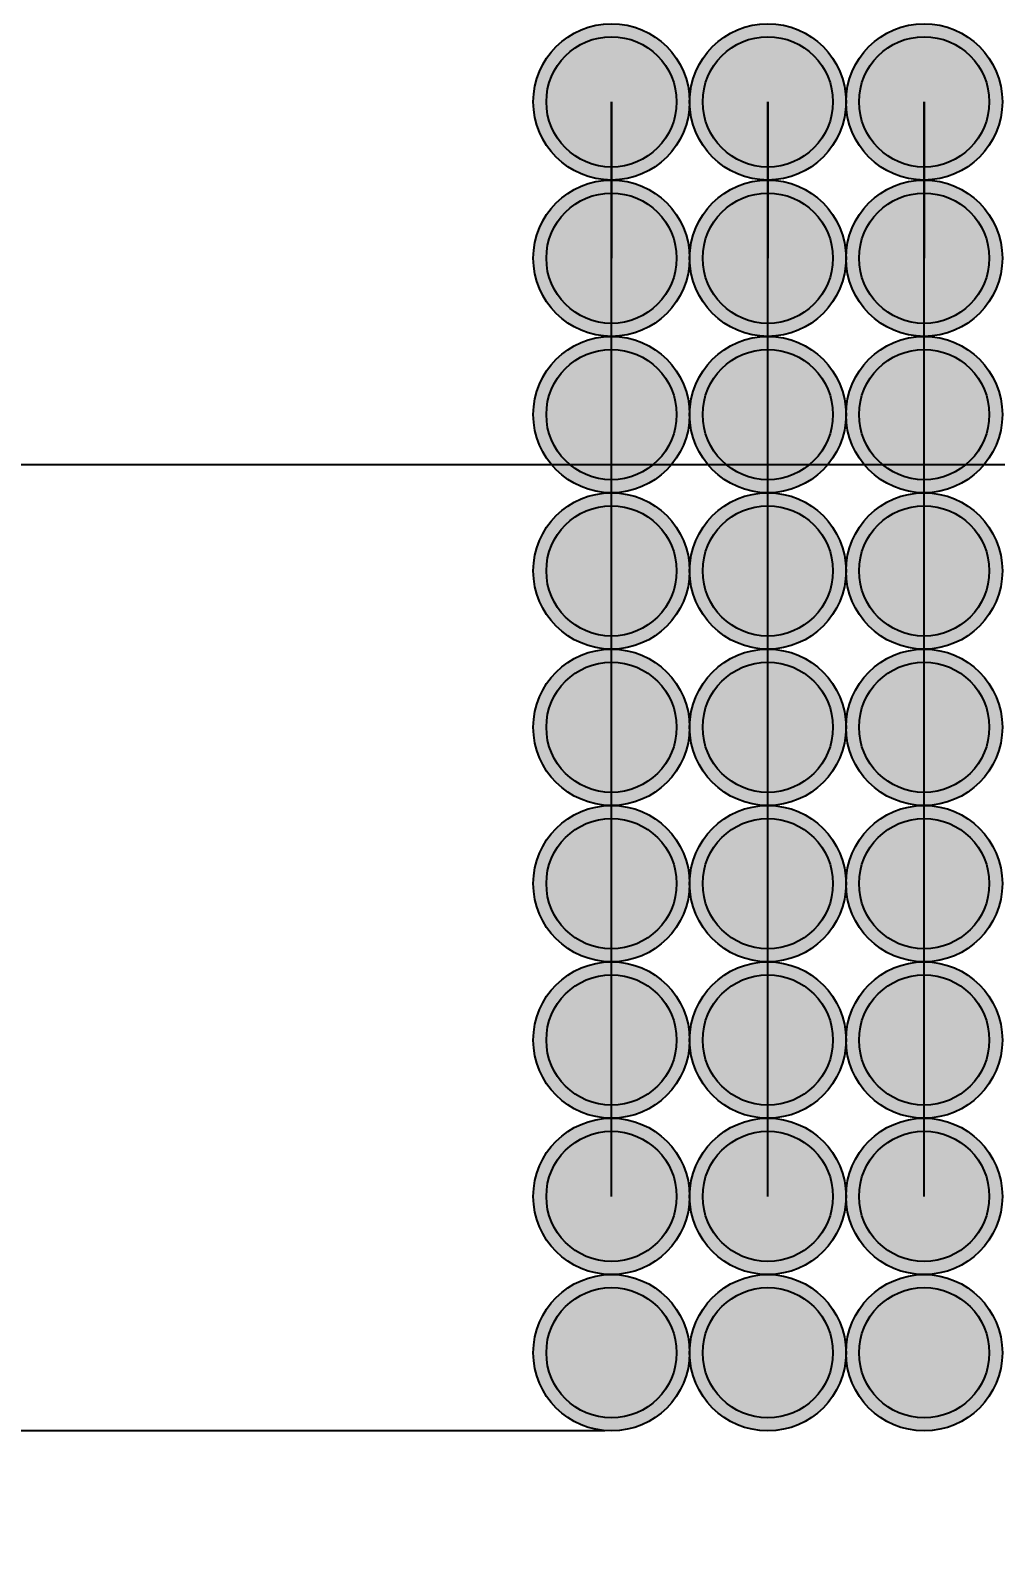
# Model space of a CAD drawing. Header units: inches. Extents: x -713 to 287, y -537 to 251.
# Drawn here: x -374.71 to -365.45, y -436.87 to -422.4 of the extents above; entities that cross this region are included whole.
import ezdxf

# ---------------------------------------------------------------- set-up
doc = ezdxf.new("R2010")
doc.units = ezdxf.units.IN
doc.header["$MEASUREMENT"] = 0
doc.styles.get("Standard").update_dxf_attribs({"font": 'arial.ttf'})
doc.dimstyles.get("Standard").update_dxf_attribs({"dimtxt": 25, "dimasz": 10, "dimexe": 0.18, "dimexo": 0.0625, "dimgap": 0.09, "dimtad": 0, "dimdec": 0, "dimzin": 0, "dimdsep": 46, "dimtxsty": 'Standard', "dimblk": 'ARCHTICK', "dimcen": 10, "dimadec": 0, "dimazin": 0, "dimtfac": 1, "dimtdec": 0, "dimtofl": 0, "dimtmove": 0, "dimatfit": 3, "dimldrblk": 'ARCHTICK', "dimfxl": 1, "dimtolj": 1, "dimtzin": 0, "dimarcsym": 0})

# ---------------------------------------------------------------- blocks, each defined once
blk = doc.blocks.new('_ArchTick')
at = {"color": 0, "linetype": 'ByBlock', "const_width": 0.15}
blk.add_lwpolyline([(-0.5, -0.5), (0.5, 0.5)], dxfattribs=at)
blk = doc.blocks.new('*D30')
at = {"color": 0, "linetype": 'Continuous', "lineweight": -2}
for p, q in [((-369.198, -435.833), (-390.117, -435.833)), ((-389.937, -435.833), (-389.937, -437.833)), ((-369.198, -437.833), (-390.117, -437.833)), ((-389.937, -437.833), (-389.937, -447.833))]:
    blk.add_line(p, q, dxfattribs=at)
at = {"layer": 'Defpoints', "color": 0, "linetype": 'Continuous'}
for p in [(-369.135, -435.833), (-389.937, -437.833), (-369.135, -437.833)]:
    blk.add_point(p, dxfattribs=at)
at = {"color": 0, "linetype": 'Continuous', "lineweight": -2, "xscale": 10, "yscale": 10, "zscale": 10}
for p, rotation in [((-389.937, -435.833), 90), ((-389.937, -437.833), 270)]:
    blk.add_blockref('_ArchTick', p, dxfattribs=dict(at, rotation=rotation))
at = {"color": 0, "linetype": 'Continuous', "insert": (-389.937, -456.202), "char_height": 25, "attachment_point": 5, "rotation": 90}
blk.add_mtext('\\A1;2', dxfattribs=at)
blk = doc.blocks.new('*D33')
at = {"color": 0, "linetype": 'Continuous', "lineweight": -2}
for p, q in [((-567.385, -412.145), (-567.385, -426.744)), ((-344.385, -424.645), (-344.385, -426.744)), ((-567.385, -426.564), (-483.806, -426.564)), ((-344.385, -426.564), (-427.964, -426.564))]:
    blk.add_line(p, q, dxfattribs=at)
at = {"layer": 'Defpoints', "color": 0, "linetype": 'Continuous'}
for p in [(-567.385, -412.083), (-344.385, -424.583), (-567.385, -426.564)]:
    blk.add_point(p, dxfattribs=at)
at = {"color": 0, "linetype": 'Continuous', "lineweight": -2, "xscale": 10, "yscale": 10, "zscale": 10, "rotation": 180}
blk.add_blockref('_ArchTick', (-567.385, -426.564), dxfattribs=at)
at = {"color": 0, "linetype": 'Continuous', "lineweight": -2, "xscale": 10, "yscale": 10, "zscale": 10}
blk.add_blockref('_ArchTick', (-344.385, -426.564), dxfattribs=at)
at = {"color": 0, "linetype": 'Continuous', "insert": (-455.885, -426.564), "char_height": 25, "attachment_point": 5}
blk.add_mtext('\\A1;223', dxfattribs=at)

msp = doc.modelspace()

# ---------------------------------------------------------------- hatches: boundary and pattern name
at = {"linetype": 'Continuous'}
h = msp.add_hatch(color=256, dxfattribs=at)
h.set_gradient(color1=(6, 123, 249), one_color=1, tint=1)
h.paths.add_polyline_path([(-369.885, -423.083, 1), (-368.385, -423.083, 1)])
h.paths.add_polyline_path([(-368.51, -423.083, -1), (-369.76, -423.083, -1)], flags=16)
h = msp.add_hatch(color=256, dxfattribs=at)
h.set_gradient(color1=(247, 100, 8), one_color=1, tint=1)
h.paths.add_polyline_path([(-368.51, -423.083, 1), (-369.76, -423.083, 1)])
h = msp.add_hatch(color=256, dxfattribs=at)
h.set_gradient(color1=(6, 123, 249), one_color=1, tint=1)
h.paths.add_polyline_path([(-368.385, -423.083, 1), (-366.885, -423.083, 1)])
h.paths.add_polyline_path([(-367.01, -423.083, -1), (-368.26, -423.083, -1)], flags=16)
h = msp.add_hatch(color=256, dxfattribs=at)
h.set_gradient(color1=(247, 100, 8), one_color=1, tint=1)
h.paths.add_polyline_path([(-367.01, -423.083, 1), (-368.26, -423.083, 1)])
h = msp.add_hatch(color=256, dxfattribs=at)
h.set_gradient(color1=(6, 123, 249), one_color=1, tint=1)
h.paths.add_polyline_path([(-366.885, -423.083, 1), (-365.385, -423.083, 1)])
h.paths.add_polyline_path([(-365.51, -423.083, -1), (-366.76, -423.083, -1)], flags=16)
h = msp.add_hatch(color=256, dxfattribs=at)
h.set_gradient(color1=(247, 100, 8), one_color=1, tint=1)
h.paths.add_polyline_path([(-365.51, -423.083, 1), (-366.76, -423.083, 1)])
h = msp.add_hatch(color=256, dxfattribs=at)
h.set_gradient(color1=(6, 123, 249), one_color=1, tint=1)
h.paths.add_polyline_path([(-369.885, -424.583, 1), (-368.385, -424.583, 1)])
h.paths.add_polyline_path([(-368.51, -424.583, -1), (-369.76, -424.583, -1)], flags=16)
h = msp.add_hatch(color=256, dxfattribs=at)
h.set_gradient(color1=(6, 123, 249), one_color=1, tint=1)
h.paths.add_polyline_path([(-368.385, -424.583, 1), (-366.885, -424.583, 1)])
h.paths.add_polyline_path([(-367.01, -424.583, -1), (-368.26, -424.583, -1)], flags=16)
h = msp.add_hatch(color=256, dxfattribs=at)
h.set_gradient(color1=(6, 123, 249), one_color=1, tint=1)
h.paths.add_polyline_path([(-366.885, -424.583, 1), (-365.385, -424.583, 1)])
h.paths.add_polyline_path([(-365.51, -424.583, -1), (-366.76, -424.583, -1)], flags=16)
h = msp.add_hatch(color=256, dxfattribs=at)
h.set_gradient(color1=(247, 100, 8), one_color=1, tint=1)
h.paths.add_polyline_path([(-368.51, -424.583, 1), (-369.76, -424.583, 1)])
h = msp.add_hatch(color=256, dxfattribs=at)
h.set_gradient(color1=(247, 100, 8), one_color=1, tint=1)
h.paths.add_polyline_path([(-367.01, -424.583, 1), (-368.26, -424.583, 1)])
h = msp.add_hatch(color=256, dxfattribs=at)
h.set_gradient(color1=(247, 100, 8), one_color=1, tint=1)
h.paths.add_polyline_path([(-365.51, -424.583, 1), (-366.76, -424.583, 1)])
h = msp.add_hatch(color=256, dxfattribs=at)
h.set_gradient(color1=(6, 123, 249), one_color=1, tint=1)
h.paths.add_polyline_path([(-369.885, -426.083, 1), (-368.385, -426.083, 1)])
h.paths.add_polyline_path([(-368.51, -426.083, -1), (-369.76, -426.083, -1)], flags=16)
h = msp.add_hatch(color=256, dxfattribs=at)
h.set_gradient(color1=(6, 123, 249), one_color=1, tint=1)
h.paths.add_polyline_path([(-368.385, -426.083, 1), (-366.885, -426.083, 1)])
h.paths.add_polyline_path([(-367.01, -426.083, -1), (-368.26, -426.083, -1)], flags=16)
h = msp.add_hatch(color=256, dxfattribs=at)
h.set_gradient(color1=(6, 123, 249), one_color=1, tint=1)
h.paths.add_polyline_path([(-366.885, -426.083, 1), (-365.385, -426.083, 1)])
h.paths.add_polyline_path([(-365.51, -426.083, -1), (-366.76, -426.083, -1)], flags=16)
h = msp.add_hatch(color=256, dxfattribs=at)
h.set_gradient(color1=(247, 100, 8), one_color=1, tint=1)
h.paths.add_polyline_path([(-368.51, -426.083, 1), (-369.76, -426.083, 1)])
h = msp.add_hatch(color=256, dxfattribs=at)
h.set_gradient(color1=(247, 100, 8), one_color=1, tint=1)
h.paths.add_polyline_path([(-367.01, -426.083, 1), (-368.26, -426.083, 1)])
h = msp.add_hatch(color=256, dxfattribs=at)
h.set_gradient(color1=(247, 100, 8), one_color=1, tint=1)
h.paths.add_polyline_path([(-365.51, -426.083, 1), (-366.76, -426.083, 1)])
h = msp.add_hatch(color=256, dxfattribs=at)
h.set_gradient(color1=(6, 123, 249), one_color=1, tint=1)
h.paths.add_polyline_path([(-369.885, -427.583, 1), (-368.385, -427.583, 1)])
h.paths.add_polyline_path([(-368.51, -427.583, -1), (-369.76, -427.583, -1)], flags=16)
h = msp.add_hatch(color=256, dxfattribs=at)
h.set_gradient(color1=(6, 123, 249), one_color=1, tint=1)
h.paths.add_polyline_path([(-368.385, -427.583, 1), (-366.885, -427.583, 1)])
h.paths.add_polyline_path([(-367.01, -427.583, -1), (-368.26, -427.583, -1)], flags=16)
h = msp.add_hatch(color=256, dxfattribs=at)
h.set_gradient(color1=(6, 123, 249), one_color=1, tint=1)
h.paths.add_polyline_path([(-366.885, -427.583, 1), (-365.385, -427.583, 1)])
h.paths.add_polyline_path([(-365.51, -427.583, -1), (-366.76, -427.583, -1)], flags=16)
h = msp.add_hatch(color=256, dxfattribs=at)
h.set_gradient(color1=(247, 100, 8), one_color=1, tint=1)
h.paths.add_polyline_path([(-368.51, -427.583, 1), (-369.76, -427.583, 1)])
h = msp.add_hatch(color=256, dxfattribs=at)
h.set_gradient(color1=(247, 100, 8), one_color=1, tint=1)
h.paths.add_polyline_path([(-367.01, -427.583, 1), (-368.26, -427.583, 1)])
h = msp.add_hatch(color=256, dxfattribs=at)
h.set_gradient(color1=(247, 100, 8), one_color=1, tint=1)
h.paths.add_polyline_path([(-365.51, -427.583, 1), (-366.76, -427.583, 1)])
h = msp.add_hatch(color=256, dxfattribs=at)
h.set_gradient(color1=(6, 123, 249), one_color=1, tint=1)
h.paths.add_polyline_path([(-369.885, -429.083, 1), (-368.385, -429.083, 1)])
h.paths.add_polyline_path([(-368.51, -429.083, -1), (-369.76, -429.083, -1)], flags=16)
h = msp.add_hatch(color=256, dxfattribs=at)
h.set_gradient(color1=(6, 123, 249), one_color=1, tint=1)
h.paths.add_polyline_path([(-368.385, -429.083, 1), (-366.885, -429.083, 1)])
h.paths.add_polyline_path([(-367.01, -429.083, -1), (-368.26, -429.083, -1)], flags=16)
h = msp.add_hatch(color=256, dxfattribs=at)
h.set_gradient(color1=(6, 123, 249), one_color=1, tint=1)
h.paths.add_polyline_path([(-366.885, -429.083, 1), (-365.385, -429.083, 1)])
h.paths.add_polyline_path([(-365.51, -429.083, -1), (-366.76, -429.083, -1)], flags=16)
h = msp.add_hatch(color=256, dxfattribs=at)
h.set_gradient(color1=(247, 100, 8), one_color=1, tint=1)
h.paths.add_polyline_path([(-368.51, -429.083, 1), (-369.76, -429.083, 1)])
h = msp.add_hatch(color=256, dxfattribs=at)
h.set_gradient(color1=(247, 100, 8), one_color=1, tint=1)
h.paths.add_polyline_path([(-367.01, -429.083, 1), (-368.26, -429.083, 1)])
h = msp.add_hatch(color=256, dxfattribs=at)
h.set_gradient(color1=(247, 100, 8), one_color=1, tint=1)
h.paths.add_polyline_path([(-365.51, -429.083, 1), (-366.76, -429.083, 1)])
h = msp.add_hatch(color=256, dxfattribs=at)
h.set_gradient(color1=(6, 123, 249), one_color=1, tint=1)
h.paths.add_polyline_path([(-369.885, -430.583, 1), (-368.385, -430.583, 1)])
h.paths.add_polyline_path([(-368.51, -430.583, -1), (-369.76, -430.583, -1)], flags=16)
h = msp.add_hatch(color=256, dxfattribs=at)
h.set_gradient(color1=(6, 123, 249), one_color=1, tint=1)
h.paths.add_polyline_path([(-368.385, -430.583, 1), (-366.885, -430.583, 1)])
h.paths.add_polyline_path([(-367.01, -430.583, -1), (-368.26, -430.583, -1)], flags=16)
h = msp.add_hatch(color=256, dxfattribs=at)
h.set_gradient(color1=(6, 123, 249), one_color=1, tint=1)
h.paths.add_polyline_path([(-366.885, -430.583, 1), (-365.385, -430.583, 1)])
h.paths.add_polyline_path([(-365.51, -430.583, -1), (-366.76, -430.583, -1)], flags=16)
h = msp.add_hatch(color=256, dxfattribs=at)
h.set_gradient(color1=(247, 100, 8), one_color=1, tint=1)
h.paths.add_polyline_path([(-368.51, -430.583, 1), (-369.76, -430.583, 1)])
h = msp.add_hatch(color=256, dxfattribs=at)
h.set_gradient(color1=(247, 100, 8), one_color=1, tint=1)
h.paths.add_polyline_path([(-367.01, -430.583, 1), (-368.26, -430.583, 1)])
h = msp.add_hatch(color=256, dxfattribs=at)
h.set_gradient(color1=(247, 100, 8), one_color=1, tint=1)
h.paths.add_polyline_path([(-365.51, -430.583, 1), (-366.76, -430.583, 1)])
h = msp.add_hatch(color=256, dxfattribs=at)
h.set_gradient(color1=(6, 123, 249), one_color=1, tint=1)
h.paths.add_polyline_path([(-369.885, -432.083, 1), (-368.385, -432.083, 1)])
h.paths.add_polyline_path([(-368.51, -432.083, -1), (-369.76, -432.083, -1)], flags=16)
h = msp.add_hatch(color=256, dxfattribs=at)
h.set_gradient(color1=(6, 123, 249), one_color=1, tint=1)
h.paths.add_polyline_path([(-368.385, -432.083, 1), (-366.885, -432.083, 1)])
h.paths.add_polyline_path([(-367.01, -432.083, -1), (-368.26, -432.083, -1)], flags=16)
h = msp.add_hatch(color=256, dxfattribs=at)
h.set_gradient(color1=(6, 123, 249), one_color=1, tint=1)
h.paths.add_polyline_path([(-366.885, -432.083, 1), (-365.385, -432.083, 1)])
h.paths.add_polyline_path([(-365.51, -432.083, -1), (-366.76, -432.083, -1)], flags=16)
h = msp.add_hatch(color=256, dxfattribs=at)
h.set_gradient(color1=(247, 100, 8), one_color=1, tint=1)
h.paths.add_polyline_path([(-368.51, -432.083, 1), (-369.76, -432.083, 1)])
h = msp.add_hatch(color=256, dxfattribs=at)
h.set_gradient(color1=(247, 100, 8), one_color=1, tint=1)
h.paths.add_polyline_path([(-367.01, -432.083, 1), (-368.26, -432.083, 1)])
h = msp.add_hatch(color=256, dxfattribs=at)
h.set_gradient(color1=(247, 100, 8), one_color=1, tint=1)
h.paths.add_polyline_path([(-365.51, -432.083, 1), (-366.76, -432.083, 1)])
h = msp.add_hatch(color=256, dxfattribs=at)
h.set_gradient(color1=(6, 123, 249), one_color=1, tint=1)
h.paths.add_polyline_path([(-369.885, -433.583, 1), (-368.385, -433.583, 1)])
h.paths.add_polyline_path([(-368.51, -433.583, -1), (-369.76, -433.583, -1)], flags=16)
h = msp.add_hatch(color=256, dxfattribs=at)
h.set_gradient(color1=(6, 123, 249), one_color=1, tint=1)
h.paths.add_polyline_path([(-368.385, -433.583, 1), (-366.885, -433.583, 1)])
h.paths.add_polyline_path([(-367.01, -433.583, -1), (-368.26, -433.583, -1)], flags=16)
h = msp.add_hatch(color=256, dxfattribs=at)
h.set_gradient(color1=(6, 123, 249), one_color=1, tint=1)
h.paths.add_polyline_path([(-366.885, -433.583, 1), (-365.385, -433.583, 1)])
h.paths.add_polyline_path([(-365.51, -433.583, -1), (-366.76, -433.583, -1)], flags=16)
h = msp.add_hatch(color=256, dxfattribs=at)
h.set_gradient(color1=(247, 100, 8), one_color=1, tint=1)
h.paths.add_polyline_path([(-368.51, -433.583, 1), (-369.76, -433.583, 1)])
h = msp.add_hatch(color=256, dxfattribs=at)
h.set_gradient(color1=(247, 100, 8), one_color=1, tint=1)
h.paths.add_polyline_path([(-367.01, -433.583, 1), (-368.26, -433.583, 1)])
h = msp.add_hatch(color=256, dxfattribs=at)
h.set_gradient(color1=(247, 100, 8), one_color=1, tint=1)
h.paths.add_polyline_path([(-365.51, -433.583, 1), (-366.76, -433.583, 1)])
h = msp.add_hatch(color=256, dxfattribs=at)
h.set_gradient(color1=(6, 123, 249), one_color=1, tint=1)
h.paths.add_polyline_path([(-369.885, -435.083, 1), (-368.385, -435.083, 1)])
h.paths.add_polyline_path([(-368.51, -435.083, -1), (-369.76, -435.083, -1)], flags=16)
h = msp.add_hatch(color=256, dxfattribs=at)
h.set_gradient(color1=(6, 123, 249), one_color=1, tint=1)
h.paths.add_polyline_path([(-368.385, -435.083, 1), (-366.885, -435.083, 1)])
h.paths.add_polyline_path([(-367.01, -435.083, -1), (-368.26, -435.083, -1)], flags=16)
h = msp.add_hatch(color=256, dxfattribs=at)
h.set_gradient(color1=(6, 123, 249), one_color=1, tint=1)
h.paths.add_polyline_path([(-366.885, -435.083, 1), (-365.385, -435.083, 1)])
h.paths.add_polyline_path([(-365.51, -435.083, -1), (-366.76, -435.083, -1)], flags=16)
h = msp.add_hatch(color=256, dxfattribs=at)
h.set_gradient(color1=(247, 100, 8), one_color=1, tint=1)
h.paths.add_polyline_path([(-368.51, -435.083, 1), (-369.76, -435.083, 1)])
h = msp.add_hatch(color=256, dxfattribs=at)
h.set_gradient(color1=(247, 100, 8), one_color=1, tint=1)
h.paths.add_polyline_path([(-367.01, -435.083, 1), (-368.26, -435.083, 1)])
h = msp.add_hatch(color=256, dxfattribs=at)
h.set_gradient(color1=(247, 100, 8), one_color=1, tint=1)
h.paths.add_polyline_path([(-365.51, -435.083, 1), (-366.76, -435.083, 1)])

# ---------------------------------------------------------------- linework, layer by layer
for p, q in [((-369.135, -424.583), (-369.135, -423.083)), ((-369.135, -423.083), (-369.135, -424.583)), ((-367.635, -424.583), (-367.635, -423.083)), ((-367.635, -423.083), (-367.635, -424.583)), ((-366.135, -424.583), (-366.135, -423.083)), ((-366.135, -423.083), (-366.135, -424.583)), ((-369.135, -426.083), (-369.135, -424.583)), ((-367.635, -426.083), (-367.635, -424.583)), ((-366.135, -426.083), (-366.135, -424.583)), ((-369.135, -427.583), (-369.135, -426.083)), ((-367.635, -427.583), (-367.635, -426.083)), ((-366.135, -427.583), (-366.135, -426.083)), ((-369.135, -429.083), (-369.135, -427.583)), ((-367.635, -429.083), (-367.635, -427.583)), ((-366.135, -429.083), (-366.135, -427.583)), ((-369.135, -430.583), (-369.135, -429.083)), ((-367.635, -430.583), (-367.635, -429.083)), ((-366.135, -430.583), (-366.135, -429.083)), ((-369.135, -432.083), (-369.135, -430.583)), ((-367.635, -432.083), (-367.635, -430.583)), ((-366.135, -432.083), (-366.135, -430.583)), ((-369.135, -433.583), (-369.135, -432.083)), ((-367.635, -433.583), (-367.635, -432.083)), ((-366.135, -433.583), (-366.135, -432.083))]:
    msp.add_line(p, q, dxfattribs=at)
for centre, radius in [((-369.135, -423.083), 0.75), ((-369.135, -423.083), 0.625), ((-367.635, -423.083), 0.75), ((-367.635, -423.083), 0.625), ((-366.135, -423.083), 0.75), ((-366.135, -423.083), 0.625), ((-369.135, -424.583), 0.75), ((-367.635, -424.583), 0.75), ((-366.135, -424.583), 0.75), ((-369.135, -424.583), 0.625), ((-367.635, -424.583), 0.625), ((-366.135, -424.583), 0.625), ((-369.135, -426.083), 0.75), ((-367.635, -426.083), 0.75), ((-366.135, -426.083), 0.75), ((-369.135, -426.083), 0.625), ((-367.635, -426.083), 0.625), ((-366.135, -426.083), 0.625), ((-369.135, -427.583), 0.75), ((-367.635, -427.583), 0.75), ((-366.135, -427.583), 0.75), ((-369.135, -427.583), 0.625), ((-367.635, -427.583), 0.625), ((-366.135, -427.583), 0.625), ((-369.135, -429.083), 0.75), ((-367.635, -429.083), 0.75), ((-366.135, -429.083), 0.75), ((-369.135, -429.083), 0.625), ((-367.635, -429.083), 0.625), ((-366.135, -429.083), 0.625), ((-369.135, -430.583), 0.75), ((-367.635, -430.583), 0.75), ((-366.135, -430.583), 0.75), ((-369.135, -430.583), 0.625), ((-367.635, -430.583), 0.625), ((-366.135, -430.583), 0.625), ((-369.135, -432.083), 0.75), ((-367.635, -432.083), 0.75), ((-366.135, -432.083), 0.75), ((-369.135, -432.083), 0.625), ((-367.635, -432.083), 0.625), ((-366.135, -432.083), 0.625), ((-369.135, -433.583), 0.75), ((-367.635, -433.583), 0.75), ((-366.135, -433.583), 0.75), ((-369.135, -433.583), 0.625), ((-367.635, -433.583), 0.625), ((-366.135, -433.583), 0.625), ((-369.135, -435.083), 0.75), ((-367.635, -435.083), 0.75), ((-366.135, -435.083), 0.75), ((-369.135, -435.083), 0.625), ((-367.635, -435.083), 0.625), ((-366.135, -435.083), 0.625)]:
    msp.add_circle(centre, radius, dxfattribs=at)

# ---------------------------------------------------------------- dimensions: what is measured, and where the dimension line sits
dim = msp.add_linear_dim(base=(-567.385, -426.564), p1=(-344.385, -424.583), p2=(-567.385, -412.083), dimstyle='Standard', dxfattribs=at)
dim.commit()
dim.dimension.update_dxf_attribs({"geometry": '*D33', "text_midpoint": (-455.885, -426.564)})
dim = msp.add_linear_dim(base=(-389.937, -437.833), p1=(-369.135, -435.833), p2=(-369.135, -437.833), angle=90, dimstyle='Standard', dxfattribs=at)
dim.commit()
dim.dimension.update_dxf_attribs({"geometry": '*D30', "text_midpoint": (-389.937, -456.202)})

doc.saveas('drawing.dxf')
